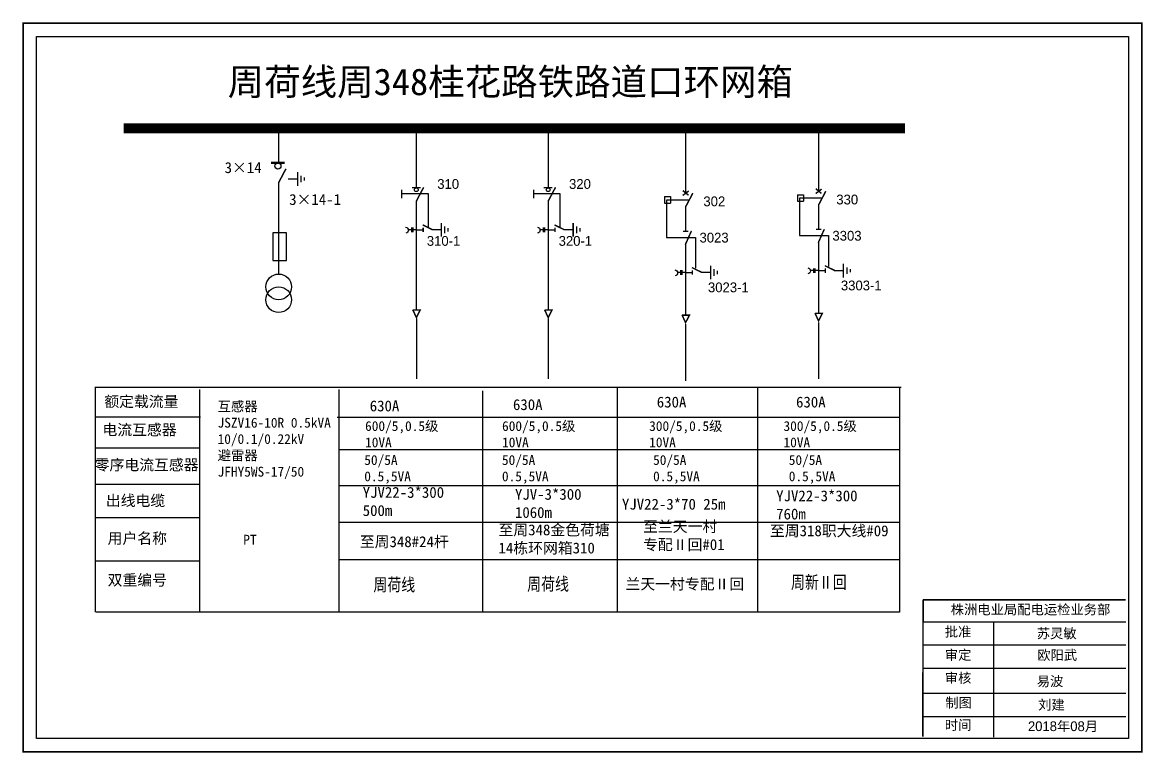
# Model space of a CAD drawing. Extents: x 444 to 1042, y -313 to -48.
# Drawn here: x 443.7 to 634.8, y -172.5 to -47.9 of the extents above; entities that cross this region are included whole.
import ezdxf

# ---------------------------------------------------------------- set-up
doc = ezdxf.new("R2010")
doc.units = 0
doc.header["$LTSCALE"] = 5
doc.linetypes.add('ACAD_ISO02W100', pattern=[15, 12, -3])
doc.linetypes.add('CENTER', pattern=[50.8, 31.75, -6.35, 6.35, -6.35])
doc.layers.get('0').update_dxf_attribs({"linetype": 'CONTINUOUS'})
doc.layers.add('2', color=7, linetype='CONTINUOUS')
doc.styles.add('hztxt_txtstyle_0.00_0_0', font='', dxfattribs={"bigfont": 'hztxt.shx'})
doc.styles.add('hztxt_txtstyle_1.80_0_0', font='', dxfattribs={"height": 1.8, "bigfont": 'hztxt.shx'})
doc.styles.add('hztxt_txtstyle_2.70_0_0', font='simkai.ttf', dxfattribs={"height": 2.7})
doc.styles.get("Standard").update_dxf_attribs({"font": 'KTGB2312.ttf', "width": 0.8})
doc.styles.add('字体', font='KTGB2312.ttf', dxfattribs={"height": 2.5})
doc.styles.get('hztxt_txtstyle_0.00_0_0').set_extended_font_data('hztxt')
doc.styles.get('hztxt_txtstyle_1.80_0_0').set_extended_font_data('hztxt')

# ---------------------------------------------------------------- blocks, each defined once
blk = doc.blocks.new('JD')
for points in [[(-2, 0.2), (-2, -0.2), (2, 0.2), (2, -0.2)], [(1, -1.2), (1, -0.8), (-1, -1.2), (-1, -0.8)], [(-0.5, -1.8), (-0.5, -2.2), (0.5, -1.8), (0.5, -2.2)]]:
    blk.add_trace(points)

msp = doc.modelspace()

# ---------------------------------------------------------------- linework, layer by layer
at = {"color": 0}
for p, q in [((487.39, -66.31), (487.39, -71.82)), ((510.92, -65.88), (510.92, -76.1)), ((533.41, -65.88), (533.41, -76.1)), ((556.86, -66.35), (556.86, -77.08)), ((579.54, -66.03), (579.54, -76.76)), ((487.42, -75.22), (487.42, -90.82)), ((489.07, -74.6), (490.64, -74.6)), ((553.29, -77.66), (554.29, -77.66)), ((553.29, -77.66), (553.29, -78.77)), ((554.29, -77.66), (554.29, -78.77)), ((575.97, -77.34), (576.98, -77.34)), ((575.97, -77.34), (575.97, -78.46)), ((576.98, -77.34), (576.98, -78.46)), ((510.92, -78.38), (510.92, -96.95)), ((533.41, -78.38), (533.41, -96.95)), ((553.29, -78.77), (554.29, -78.77)), ((556.86, -79.36), (556.86, -83.5)), ((575.97, -78.46), (576.98, -78.46)), ((579.54, -79.04), (579.54, -83.18)), ((510.92, -83.31), (512.08, -83.31)), ((513.59, -83.28), (515.16, -83.28)), ((533.41, -83.31), (534.57, -83.31)), ((536.08, -83.28), (537.65, -83.28)), ((556.86, -85.57), (556.86, -97.8)), ((579.54, -85.25), (579.54, -97.48)), ((556.86, -90.59), (558.01, -90.59)), ((559.52, -90.56), (561.1, -90.56)), ((579.54, -90.27), (580.7, -90.27)), ((582.21, -90.24), (583.78, -90.24)), ((474.11, -115.3), (456.2, -115.3)), ((474.04, -120.57), (456.13, -120.57)), ((474.04, -126.78), (456.13, -126.78)), ((473.97, -132.46), (456.06, -132.46)), ((474.04, -139.83), (456.13, -139.83))]:
    msp.add_line(p, q, dxfattribs=at)
at = {"color": 0, "linetype": 'ACAD_ISO02W100'}
for p, q in [((557.36, -78.24), (553.61, -78.24)), ((553.61, -78.24), (553.61, -84.61)), ((580.04, -77.92), (576.29, -77.92)), ((576.29, -77.92), (576.29, -84.3)), ((553.61, -84.61), (558.55, -84.61)), ((558.55, -84.61), (558.55, -89.87)), ((576.29, -84.3), (581.24, -84.3)), ((581.24, -84.3), (581.24, -89.56))]:
    msp.add_line(p, q, dxfattribs=at)
at = {"color": 0, "linetype": 'CENTER'}
for p, q in [((510.93, -98.46), (510.93, -108.72)), ((533.42, -98.46), (533.42, -108.72)), ((579.55, -99.12), (579.55, -108.76)), ((556.86, -99.44), (556.86, -109.08))]:
    msp.add_line(p, q, dxfattribs=at)
at = {"color": 0, "linetype": 'Continuous'}
for p, q in [((456.09, -110.15), (593.65, -110.15)), ((456.16, -148.53), (456.16, -110.15)), ((473.95, -110.56), (473.95, -148.53)), ((497.72, -110.56), (497.72, -148.53)), ((522.22, -110.81), (522.22, -148.5)), ((545.21, -110.22), (545.21, -148.52)), ((569.14, -110.22), (569.14, -148.52)), ((593.39, -110.24), (593.39, -148.55)), ((497.43, -115.27), (593.39, -115.27)), ((497.72, -120.79), (593.39, -120.79)), ((497.72, -126.95), (593.39, -126.95)), ((497.72, -133.19), (593.39, -133.19)), ((497.72, -139.53), (593.39, -139.53)), ((593.39, -148.53), (456.29, -148.53)), ((597.38, -150.18), (631.98, -150.18)), ((609.39, -150.18), (609.39, -169.86)), ((597.38, -154.13), (631.98, -154.13)), ((597.38, -158.07), (631.98, -158.07)), ((597.38, -162.37), (631.98, -162.37)), ((597.38, -166.31), (631.98, -166.31))]:
    msp.add_line(p, q, dxfattribs=at)
at = {"color": 0, "linetype": 'Continuous', "const_width": 0.277}
msp.add_lwpolyline([(443.85, -48.08), (634.7, -48.08), (634.7, -172.35), (443.85, -172.35)], close=True, dxfattribs=at)
at = {"color": 0, "linetype": 'Continuous'}
msp.add_lwpolyline([(446.09, -50.33), (632.46, -50.33), (632.46, -170.11), (446.09, -170.11)], close=True, dxfattribs=at)
at = {"color": 0}
for points, const_width in [([(460.97, -66), (594.32, -66)], 1.67), ([(486.14, -71.89), (488.48, -71.89)], 0.398), ([(487.42, -75.29), (488.67, -72.91)], 0.251), ([(510.18, -76.13), (511.66, -76.13)], 0.251), ([(510.92, -78.44), (512.17, -76.07)], 0.251), ([(532.67, -76.13), (534.15, -76.13)], 0.251), ([(533.41, -78.44), (534.67, -76.07)], 0.251), ([(579.06, -77.14), (580.08, -76.37)], 0.251), ([(579.07, -76.3), (580.05, -77.12)], 0.251), ([(556.38, -77.45), (557.4, -76.69)], 0.251), ([(556.39, -76.62), (557.37, -77.43)], 0.251), ([(556.86, -79.42), (558.11, -77.05)], 0.251), ([(579.54, -79.11), (580.79, -76.73)], 0.251), ([(512.01, -82.48), (513.68, -83.31)], 0.251), ([(512.08, -82.93), (512.08, -83.7)], 0.251), ([(534.5, -82.48), (536.18, -83.31)], 0.251), ([(534.57, -82.93), (534.57, -83.7)], 0.251), ([(556.41, -83.57), (557.34, -83.57)], 0.251), ([(556.81, -85.88), (557.86, -83.51)], 0.251), ([(579.09, -83.25), (580.02, -83.25)], 0.251), ([(579.49, -85.56), (580.54, -83.2)], 0.251), ([(557.95, -89.76), (559.62, -90.59)], 0.251), ([(580.63, -89.44), (582.3, -90.27)], 0.251), ([(580.7, -89.89), (580.7, -90.66)], 0.251), ([(558.01, -90.21), (558.01, -90.98)], 0.251), ([(510.3, -96.99), (511.58, -96.99), (510.93, -98.28), (510.32, -96.97)], 0.251), ([(532.8, -96.99), (534.07, -96.99), (533.42, -98.28), (532.81, -96.97)], 0.251), ([(578.92, -97.55), (580.2, -97.55), (579.55, -98.85), (578.94, -97.53)], 0.251), ([(556.24, -97.87), (557.52, -97.87), (556.86, -99.16), (556.26, -97.85)], 0.251)]:
    msp.add_lwpolyline(points, dxfattribs=dict(at, const_width=const_width))
for points in [[(508.39, -76.51), (508.39, -77.91)], [(530.89, -76.51), (530.89, -77.91)], [(486.43, -83.86), (486.43, -88.55), (488.75, -88.55), (488.75, -83.81), (486.43, -83.81)], [(510.08, -83.3), (509.55, -83.3)], [(510.08, -82.95), (510.08, -83.71)], [(510.31, -82.95), (510.31, -83.71)], [(510.92, -83.3), (510.31, -83.3)], [(532.57, -83.3), (532.04, -83.3)], [(532.57, -82.95), (532.57, -83.71)], [(532.8, -82.95), (532.8, -83.71)], [(533.41, -83.3), (532.8, -83.3)], [(556.01, -90.58), (555.49, -90.58)], [(556.01, -90.23), (556.01, -90.99)], [(556.25, -90.23), (556.25, -90.99)], [(556.85, -90.58), (556.25, -90.58)], [(578.7, -90.26), (578.17, -90.26)], [(578.7, -89.91), (578.7, -90.67)], [(578.93, -89.91), (578.93, -90.67)], [(579.54, -90.26), (578.93, -90.26)]]:
    msp.add_lwpolyline(points, dxfattribs=at)
at = {"color": 0, "linetype": 'ACAD_ISO02W100'}
for points in [[(512.97, -82.92), (512.97, -77.21), (508.39, -77.21)], [(535.47, -82.92), (535.47, -77.21), (530.89, -77.21)]]:
    msp.add_lwpolyline(points, dxfattribs=at)
at = {"color": 0}
for points in [[(509.1, -82.87, -0.877934), (509.12, -83.89)], [(531.59, -82.87, -0.877934), (531.61, -83.89)], [(577.72, -89.83, -0.877934), (577.74, -90.85)], [(555.04, -90.15, -0.877934), (555.06, -91.16)]]:
    msp.add_lwpolyline(points, format="xyb", dxfattribs=at)
at = {"color": 0, "linetype": 'Continuous', "const_width": 0.277}
for points in [[(597.38, -146.42), (597.36, -169.79)], [(597.38, -146.42), (631.98, -146.42)]]:
    msp.add_lwpolyline(points, dxfattribs=at)
at = {"color": 0}
for centre, radius in [((487.31, -72.45), 0.509), ((510.92, -76.49), 0.321), ((533.41, -76.49), 0.321)]:
    msp.add_circle(centre, radius, dxfattribs=at)
at = {"layer": '2', "color": 0}
for centre in [(487.44, -93.05), (487.44, -95.24)]:
    msp.add_circle(centre, 2.19, dxfattribs=at)

# ---------------------------------------------------------------- block references
at = {"color": 0, "xscale": 0.5846907706461675, "yscale": 0.5846907706461675, "zscale": 0.5846907706463119, "rotation": 90}
for p in [(490.66, -74.65), (515.18, -83.33), (537.68, -83.33), (561.12, -90.6), (583.8, -90.29)]:
    msp.add_blockref('JD', p, dxfattribs=at)

# ---------------------------------------------------------------- texts
at = {"color": 0, "linetype": 'Continuous', "style": 'hztxt_txtstyle_2.70_0_0'}
for s, p in [('3×14', (478.21, -73.64)), ('3×14-1', (489.23, -79.08))]:
    msp.add_text(s, height=1.856, dxfattribs=at).set_placement(p)
at = {"color": 0, "style": 'hztxt_txtstyle_1.80_0_0'}
for s, p in [('310', (514.49, -76.34)), ('320', (536.98, -76.34)), ('302', (559.9, -79.3)), ('330', (582.58, -78.99)), ('3023', (559.24, -85.49)), ('3303', (581.92, -85.17)), ('310-1', (512.71, -86.05)), ('320-1', (535.2, -86.05)), ('3023-1', (560.68, -93.97)), ('3303-1', (583.36, -93.65))]:
    msp.add_text(s, height=1.671, dxfattribs=at).set_placement(p)
at = {"color": 0, "linetype": 'Continuous', "attachment_point": 1}
for s, insert, char_height, width, style in [('{\\fSimSun|b0|i0|c134|p2;周荷线周348桂花路铁路道口环网箱}', (478.74, -55.79), 4.563, 130.4255, '字体'), ('{\\fSimSun|b0|i0|c134|p2;额定载流量}', (457.68, -111.67), 1.8562, 29.9238, 'hztxt_txtstyle_2.70_0_0'), ('\\A1;{\\fSimSun|b0|i0|c134|p2;互感器\\PJSZV16-10R 0.5kVA\\P10/0.1/0.22kV\\P避雷器\\PJFHY5WS-17/50}', (477.01, -112.6), 1.6705, 30.8039, 'hztxt_txtstyle_2.70_0_0'), ('{\\fSimSun|b0|i0|c134|p2;630A}', (502.97, -112.43), 1.8562, 29.9238, 'hztxt_txtstyle_2.70_0_0'), ('{\\fSimSun|b0|i0|c134|p2;630A}', (527.41, -112.21), 1.8562, 29.9238, 'hztxt_txtstyle_2.70_0_0'), ('{\\fSimSun|b0|i0|c134|p2;630A}', (551.95, -111.77), 1.8562, 29.9238, 'hztxt_txtstyle_2.70_0_0'), ('{\\fSimSun|b0|i0|c134|p2;630A}', (575.71, -111.77), 1.8562, 29.9238, 'hztxt_txtstyle_2.70_0_0'), ('{\\fSimSun|b0|i0|c134|p2;电流互感器}', (457.36, -116.5), 1.8562, 29.9238, 'hztxt_txtstyle_2.70_0_0'), ('\\A1;{\\fSimSun|b0|i0|c134|p2;600/5,0.5级\\P10VA}', (502.18, -115.96), 1.6705, 30.8039, 'hztxt_txtstyle_2.70_0_0'), ('\\A1;{\\fSimSun|b0|i0|c134|p2;600/5,0.5级\\P10VA}', (525.55, -115.96), 1.6705, 30.8039, 'hztxt_txtstyle_2.70_0_0'), ('\\A1;{\\fSimSun|b0|i0|c134|p2;300/5,0.5级\\P10VA}', (550.65, -115.96), 1.6705, 30.8039, 'hztxt_txtstyle_2.70_0_0'), ('\\A1;{\\fSimSun|b0|i0|c134|p2;300/5,0.5级\\P10VA}', (573.57, -115.96), 1.6705, 30.8039, 'hztxt_txtstyle_2.70_0_0'), ('{\\fSimSun|b0|i0|c134|p2;零序电流互感器}', (456.04, -122.48), 1.8562, 29.9238, 'hztxt_txtstyle_2.70_0_0'), ('{\\fSimSun|b0|i0|c134|p2;50/5A\\P0.5,5VA}', (502.04, -121.75), 1.6705, 29.9238, 'hztxt_txtstyle_2.70_0_0'), ('{\\fSimSun|b0|i0|c134|p2;50/5A\\P0.5,5VA}', (525.53, -121.75), 1.6705, 29.9238, 'hztxt_txtstyle_2.70_0_0'), ('{\\fSimSun|b0|i0|c134|p2;50/5A\\P0.5,5VA}', (551.32, -121.75), 1.6705, 29.9238, 'hztxt_txtstyle_2.70_0_0'), ('{\\fSimSun|b0|i0|c134|p2;50/5A\\P0.5,5VA}', (574.47, -121.75), 1.6705, 29.9238, 'hztxt_txtstyle_2.70_0_0'), ('YJV22-3*300\\P500m', (501.77, -127.18), 1.8562, 29.9238, 'hztxt_txtstyle_2.70_0_0'), ('YJV-3*300\\P1060m', (527.75, -127.51), 1.856, 29.9238, 'hztxt_txtstyle_2.70_0_0'), ('YJV22-3*300\\P760m', (572.32, -127.77), 1.8562, 29.9238, 'hztxt_txtstyle_2.70_0_0'), ('{\\fSimSun|b0|i0|c134|p2;出线电缆}', (457.94, -128.57), 1.8562, 29.9238, 'hztxt_txtstyle_2.70_0_0'), ('YJV22-3*70 25m', (546, -129.19), 1.8562, 29.9238, 'hztxt_txtstyle_2.70_0_0'), ('{\\fSimSun|b0|i0|c134|p2;至周348金色荷塘14栋环网箱310}', (524.94, -133.57), 1.8562, 19.8174, 'hztxt_txtstyle_2.70_0_0'), ('{\\fSimSun|b0|i0|c134|p2;至兰天一村专配Ⅱ回#01}', (549.61, -132.99), 1.8562, 14.4376, 'hztxt_txtstyle_2.70_0_0'), ('{\\fSimSun|b0|i0|c134|p2;至周318职大线#09}', (571.26, -133.73), 1.8562, 19.8174, 'hztxt_txtstyle_2.70_0_0'), ('{\\fSimSun|b0|i0|c134|p2;用户名称}', (458.25, -135.01), 1.8562, 29.9238, 'hztxt_txtstyle_2.70_0_0'), ('{\\fSimSun|b0|i0|c134|p2;PT}', (481.39, -135.34), 1.6771, 13.0479, 'hztxt_txtstyle_0.00_0_0'), ('{\\fSimSun|b0|i0|c134|p2;至周348#24杆}', (501.28, -135.59), 1.8562, 16.0677, 'hztxt_txtstyle_2.70_0_0'), ('{\\fSimSun|b0|i0|c134|p2;双重编号}', (458.25, -142.13), 1.8562, 29.9238, 'hztxt_txtstyle_2.70_0_0'), ('{\\fSimSun|b0|i0|c134|p2;兰天一村专配Ⅱ回}', (546.61, -142.8), 1.8562, 23.0433, 'hztxt_txtstyle_2.70_0_0'), ('株洲电业局配电运检业务部', (602.1, -147.25), 1.6646, 45.5085, '字体'), ('{\\fKaiTi_GB2312|b0|i0|c134|p49;批准}', (601.09, -151.05), 1.6646, 13.0179, '字体'), ('{\\fSimSun|b0|i0|c134|p2;苏灵敏}', (616.78, -151.32), 1.6646, 13.0179, '字体'), ('\\f\uffbfﾬￌﾣﾤ_GB2312|b0|i0|c134|p49;审定', (601.09, -155), 1.6646, 13.0179, '字体'), ('{\\fSimSun|b0|i0|c134|p2;欧阳武}', (616.86, -155.02), 1.6646, 13.0179, '字体'), ('\\f\uffbfﾬￌﾣﾤ_GB2312|b0|i0|c134|p49;审核', (601.09, -158.92), 1.6646, 13.0179, '字体'), ('易波', (616.78, -159.49), 1.665, 13.0179, '字体'), ('\\f\uffbfﾬￌﾣﾤ_GB2312|b0|i0|c134|p49;制图', (601.18, -163.15), 1.6646, 13.0179, '字体'), ('{\\fSimSun|b0|i0|c134|p2;刘建}', (617.02, -163.5), 1.6646, 13.0179, '字体'), ('\\f\uffbfﾬￌﾣﾤ_GB2312|b0|i0|c134|p49;时间', (601.09, -166.96), 1.6646, 13.0179, '字体'), ('2018{\\fSimSun|b0|i0|c134|p2;年}08{\\fSimSun|b0|i0|c134|p2;月}', (615.28, -167.16), 1.6646, 24.3483, '字体')]:
    msp.add_mtext(s, dxfattribs=dict(at, insert=insert, char_height=char_height, width=width, style=style))
at = {"color": 0, "char_height": 2.175, "width": 27.0373, "attachment_point": 1}
for s, insert in [('{\\fSimSun|b0|i0|c134|p2;周荷线}', (503.6, -142.76)), ('{\\fSimSun|b0|i0|c134|p2;周荷线}', (529.84, -142.65)), ('{\\fSimSun|b0|i0|c134|p2;周新Ⅱ回}', (574.85, -142.34))]:
    msp.add_mtext(s, dxfattribs=dict(at, insert=insert))

doc.saveas('drawing.dxf')
